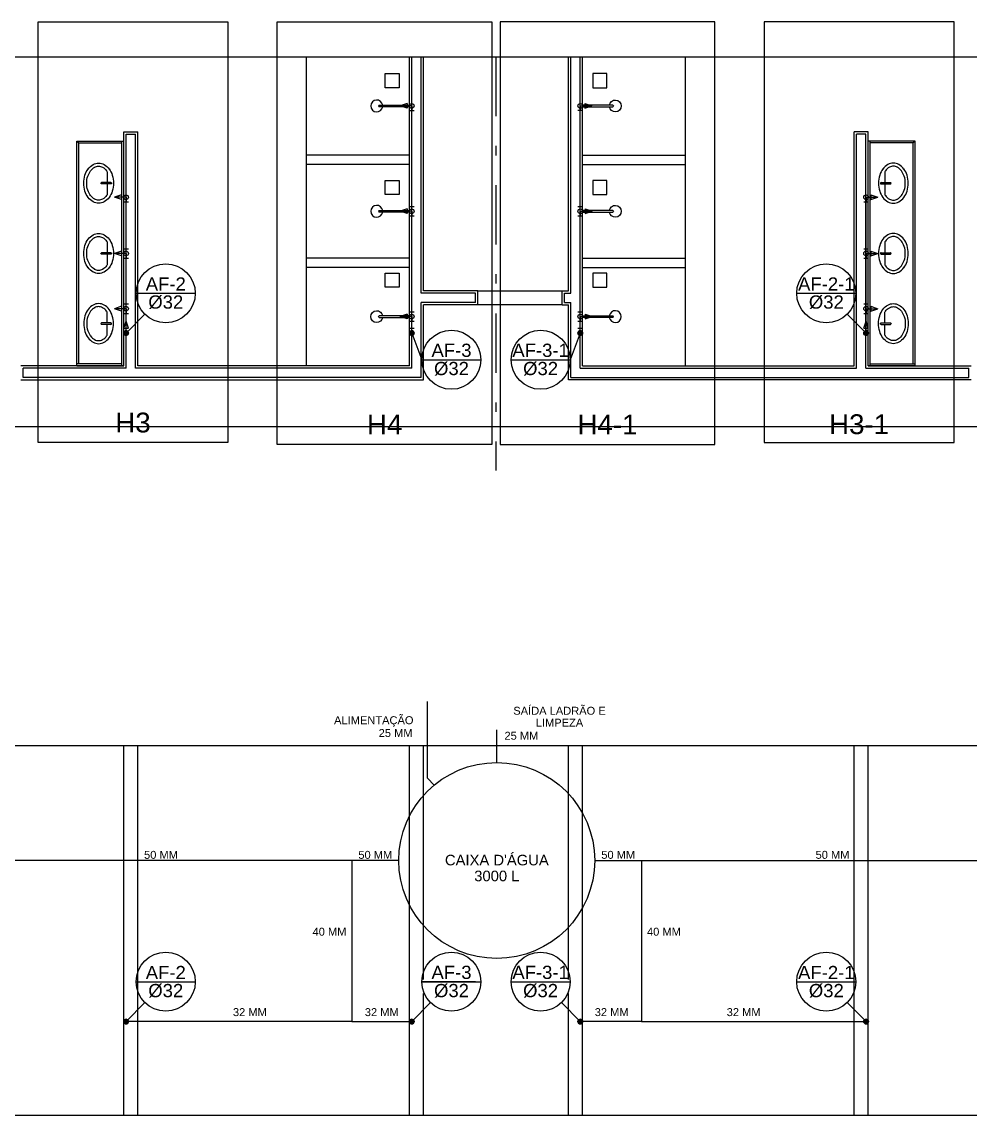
# Model space of a CAD drawing. Header units: inches. Extents: x 14.7 to 44.3, y -33.2 to 26.
# Drawn here: x 20.26 to 30.39, y -12.2 to -0.53 of the extents above; entities that cross this region are included whole.
import ezdxf

# ---------------------------------------------------------------- set-up
doc = ezdxf.new("R2010")
doc.units = ezdxf.units.IN
doc.header["$MEASUREMENT"] = 0
doc.linetypes.add('DASHDOT', pattern=[25.4, 12.7, -6.35, 0, -6.35])
for name, color, linetype in [('AF-Colunas', 3, 'Continuous'), ('AF-Conexões_detalhe', 9, 'Continuous'), ('AF-Indicação_coluna', 3, 'Continuous'), ('AF-Textos_coluna', 1, 'Continuous'), ('AF-Tubos_detalhe', 2, 'Continuous'), ('AP-SAN', 3, 'Continuous'), ('Arquitetura', 252, 'Continuous'), ('DI-Detalhes', 1, 'Continuous')]:
    doc.layers.add(name, color=color, linetype=linetype)
doc.styles.add('Arial', font='arial.ttf')

# ---------------------------------------------------------------- blocks, each defined once
blk = doc.blocks.new('Chuveiro')
for p, q in [((-0.393, 0.01), (0, 0.01)), ((0, -0.01), (-0.393, -0.01))]:
    blk.add_line(p, q)
for centre, radius, start, end in [((-0.426, 0), 0.078, 7.3661, 352.6339), ((-0.393, 0), 0.01, 90, 270)]:
    blk.add_arc(centre, radius, start, end)
at = {"layer": 'AP-SAN'}
blk.add_line((0, 0.01), (0, -0.01), dxfattribs=at)
blk = doc.blocks.new('CUBAB2')
for p, q in [((0.067, 0.123), (0.067, 0.008)), ((0.028, 0.008), (0.127, 0.008)), ((0.028, -0.007), (0.127, -0.007)), ((0.067, -0.007), (0.067, -0.123))]:
    blk.add_line(p, q)
for centre, radius, start, end in [((0.225, 0.02), 0.222, 143.4475, 162.9288), ((0.185, 0.049), 0.172, 119.1924, 143.4475), ((0.225, 0.02), 0.189, 143.4475, 146.7796), ((0.185, 0.049), 0.139, 119.1924, 143.4475), ((0.159, 0.095), 0.119, 90, 119.1924), ((0.159, 0.095), 0.0866, 90, 119.1924), ((0.159, 0.095), 0.119, 60.8076, 90), ((0.159, 0.095), 0.0866, 60.8076, 90), ((0.133, 0.049), 0.139, 36.5525, 60.8076), ((0.133, 0.049), 0.172, 36.5525, 60.8076), ((0.093, 0.02), 0.189, 17.0712, 36.5525), ((0.093, 0.02), 0.222, 17.0712, 36.5525), ((0.288, 0), 0.288, 162.9288, 180), ((0.288, 0), 0.288, 180, 197.0712), ((0.028, 0), 0.00737, 90, 270), ((0.127, 0), 0.00737, 270, 90), ((0.03, 0), 0.256, 360, 17.0712), ((0.03, 0), 0.288, 360, 17.0712), ((0.03, 0), 0.288, 342.9288, 360), ((0.225, -0.02), 0.222, 197.0712, 216.5525), ((0.093, -0.02), 0.189, 323.4475, 342.9288), ((0.093, -0.02), 0.222, 323.4475, 342.9288), ((0.03, 0), 0.256, 342.9288, 0), ((0.185, -0.049), 0.172, 216.5525, 240.8076), ((0.225, -0.02), 0.189, 213.2204, 216.5525), ((0.185, -0.049), 0.139, 216.5525, 240.8076), ((0.159, -0.095), 0.119, 240.8076, 270), ((0.159, -0.095), 0.0866, 240.8076, 270), ((0.159, -0.095), 0.0866, 270, 299.1924), ((0.159, -0.095), 0.119, 270, 299.1924), ((0.133, -0.049), 0.139, 299.1924, 323.4475), ((0.133, -0.049), 0.172, 299.1924, 323.4475)]:
    blk.add_arc(centre, radius, start, end)

msp = doc.modelspace()

# ---------------------------------------------------------------- hatches: boundary and pattern name
at = {"layer": 'AF-Colunas', "linetype": 'Continuous'}
for points in [[(21.4, -3.85), (21.4, -3.848), (21.4, -3.846), (21.399, -3.844), (21.398, -3.841), (21.398, -3.839), (21.397, -3.838), (21.395, -3.836), (21.394, -3.834), (21.393, -3.832), (21.391, -3.831), (21.389, -3.83), (21.387, -3.828), (21.386, -3.827), (21.384, -3.827), (21.381, -3.826), (21.379, -3.825), (21.377, -3.825), (21.375, -3.825), (21.373, -3.825), (21.371, -3.825), (21.369, -3.826), (21.366, -3.827), (21.364, -3.827), (21.362, -3.828), (21.361, -3.83), (21.359, -3.831), (21.357, -3.832), (21.356, -3.834), (21.354, -3.836), (21.353, -3.838), (21.352, -3.839), (21.351, -3.841), (21.351, -3.844), (21.35, -3.846), (21.35, -3.848), (21.35, -3.85), (21.375, -3.85)], [(21.35, -3.85), (21.35, -3.852), (21.35, -3.854), (21.351, -3.856), (21.351, -3.859), (21.352, -3.861), (21.353, -3.862), (21.354, -3.864), (21.356, -3.866), (21.357, -3.868), (21.359, -3.869), (21.361, -3.87), (21.362, -3.872), (21.364, -3.873), (21.366, -3.873), (21.369, -3.874), (21.371, -3.875), (21.373, -3.875), (21.375, -3.875), (21.377, -3.875), (21.379, -3.875), (21.381, -3.874), (21.384, -3.873), (21.386, -3.873), (21.387, -3.872), (21.389, -3.87), (21.391, -3.869), (21.393, -3.868), (21.394, -3.866), (21.395, -3.864), (21.397, -3.862), (21.398, -3.861), (21.398, -3.859), (21.399, -3.856), (21.4, -3.854), (21.4, -3.852), (21.4, -3.85), (21.375, -3.85)], [(24.45, -3.85), (24.45, -3.848), (24.45, -3.846), (24.449, -3.844), (24.449, -3.841), (24.448, -3.839), (24.447, -3.838), (24.446, -3.836), (24.444, -3.834), (24.443, -3.832), (24.441, -3.831), (24.439, -3.83), (24.438, -3.828), (24.436, -3.827), (24.434, -3.827), (24.432, -3.826), (24.429, -3.825), (24.427, -3.825), (24.425, -3.825), (24.423, -3.825), (24.421, -3.825), (24.419, -3.826), (24.416, -3.827), (24.414, -3.827), (24.413, -3.828), (24.411, -3.83), (24.409, -3.831), (24.407, -3.832), (24.406, -3.834), (24.405, -3.836), (24.403, -3.838), (24.402, -3.839), (24.402, -3.841), (24.401, -3.844), (24.4, -3.846), (24.4, -3.848), (24.4, -3.85), (24.425, -3.85)], [(24.4, -3.85), (24.4, -3.852), (24.4, -3.854), (24.401, -3.857), (24.402, -3.859), (24.402, -3.861), (24.403, -3.863), (24.405, -3.864), (24.406, -3.866), (24.407, -3.868), (24.409, -3.869), (24.411, -3.871), (24.413, -3.872), (24.414, -3.873), (24.416, -3.874), (24.419, -3.874), (24.421, -3.875), (24.423, -3.875), (24.425, -3.875), (24.427, -3.875), (24.429, -3.875), (24.432, -3.874), (24.434, -3.874), (24.436, -3.873), (24.438, -3.872), (24.439, -3.871), (24.441, -3.869), (24.443, -3.868), (24.444, -3.866), (24.446, -3.864), (24.447, -3.863), (24.448, -3.861), (24.449, -3.859), (24.449, -3.857), (24.45, -3.854), (24.45, -3.852), (24.45, -3.85), (24.425, -3.85)], [(26.25, -3.85), (26.25, -3.848), (26.25, -3.846), (26.25, -3.844), (26.249, -3.841), (26.248, -3.839), (26.247, -3.838), (26.246, -3.836), (26.245, -3.834), (26.243, -3.832), (26.242, -3.831), (26.24, -3.83), (26.238, -3.828), (26.236, -3.827), (26.234, -3.827), (26.232, -3.826), (26.23, -3.825), (26.228, -3.825), (26.225, -3.825), (26.223, -3.825), (26.221, -3.825), (26.219, -3.826), (26.217, -3.827), (26.215, -3.827), (26.213, -3.828), (26.211, -3.83), (26.209, -3.831), (26.208, -3.832), (26.206, -3.834), (26.205, -3.836), (26.204, -3.838), (26.203, -3.839), (26.202, -3.841), (26.201, -3.844), (26.201, -3.846), (26.201, -3.848), (26.2, -3.85), (26.225, -3.85)], [(26.2, -3.85), (26.201, -3.852), (26.201, -3.854), (26.201, -3.856), (26.202, -3.859), (26.203, -3.861), (26.204, -3.862), (26.205, -3.864), (26.206, -3.866), (26.208, -3.868), (26.209, -3.869), (26.211, -3.87), (26.213, -3.872), (26.215, -3.873), (26.217, -3.873), (26.219, -3.874), (26.221, -3.875), (26.223, -3.875), (26.225, -3.875), (26.228, -3.875), (26.23, -3.875), (26.232, -3.874), (26.234, -3.873), (26.236, -3.873), (26.238, -3.872), (26.24, -3.87), (26.242, -3.869), (26.243, -3.868), (26.245, -3.866), (26.246, -3.864), (26.247, -3.862), (26.248, -3.861), (26.249, -3.859), (26.25, -3.856), (26.25, -3.854), (26.25, -3.852), (26.25, -3.85), (26.225, -3.85)], [(29.3, -3.85), (29.3, -3.848), (29.3, -3.846), (29.3, -3.844), (29.299, -3.841), (29.298, -3.839), (29.297, -3.838), (29.296, -3.836), (29.295, -3.834), (29.293, -3.832), (29.292, -3.831), (29.29, -3.83), (29.288, -3.828), (29.286, -3.827), (29.284, -3.827), (29.282, -3.826), (29.28, -3.825), (29.278, -3.825), (29.276, -3.825), (29.273, -3.825), (29.271, -3.825), (29.269, -3.826), (29.267, -3.827), (29.265, -3.827), (29.263, -3.828), (29.261, -3.83), (29.259, -3.831), (29.258, -3.832), (29.256, -3.834), (29.255, -3.836), (29.254, -3.838), (29.253, -3.839), (29.252, -3.841), (29.251, -3.844), (29.251, -3.846), (29.251, -3.848), (29.251, -3.85), (29.276, -3.85)], [(29.251, -3.85), (29.251, -3.852), (29.251, -3.854), (29.251, -3.856), (29.252, -3.859), (29.253, -3.861), (29.254, -3.862), (29.255, -3.864), (29.256, -3.866), (29.258, -3.868), (29.259, -3.869), (29.261, -3.87), (29.263, -3.872), (29.265, -3.873), (29.267, -3.873), (29.269, -3.874), (29.271, -3.875), (29.273, -3.875), (29.276, -3.875), (29.278, -3.875), (29.28, -3.875), (29.282, -3.874), (29.284, -3.873), (29.286, -3.873), (29.288, -3.872), (29.29, -3.87), (29.292, -3.869), (29.293, -3.868), (29.295, -3.866), (29.296, -3.864), (29.297, -3.862), (29.298, -3.861), (29.299, -3.859), (29.3, -3.856), (29.3, -3.854), (29.3, -3.852), (29.3, -3.85), (29.276, -3.85)], [(21.4, -11.204), (21.4, -11.201), (21.4, -11.199), (21.399, -11.197), (21.398, -11.195), (21.398, -11.193), (21.397, -11.191), (21.395, -11.189), (21.394, -11.188), (21.393, -11.186), (21.391, -11.184), (21.389, -11.183), (21.387, -11.182), (21.386, -11.181), (21.384, -11.18), (21.381, -11.179), (21.379, -11.179), (21.377, -11.179), (21.375, -11.179), (21.373, -11.179), (21.371, -11.179), (21.369, -11.179), (21.366, -11.18), (21.364, -11.181), (21.362, -11.182), (21.361, -11.183), (21.359, -11.184), (21.357, -11.186), (21.356, -11.188), (21.354, -11.189), (21.353, -11.191), (21.352, -11.193), (21.351, -11.195), (21.351, -11.197), (21.35, -11.199), (21.35, -11.201), (21.35, -11.204), (21.375, -11.204)], [(21.35, -11.204), (21.35, -11.206), (21.35, -11.208), (21.351, -11.21), (21.351, -11.212), (21.352, -11.214), (21.353, -11.216), (21.354, -11.218), (21.356, -11.22), (21.357, -11.221), (21.359, -11.223), (21.361, -11.224), (21.362, -11.225), (21.364, -11.226), (21.366, -11.227), (21.369, -11.228), (21.371, -11.228), (21.373, -11.229), (21.375, -11.229), (21.377, -11.229), (21.379, -11.228), (21.381, -11.228), (21.384, -11.227), (21.386, -11.226), (21.387, -11.225), (21.389, -11.224), (21.391, -11.223), (21.393, -11.221), (21.394, -11.22), (21.395, -11.218), (21.397, -11.216), (21.398, -11.214), (21.398, -11.212), (21.399, -11.21), (21.4, -11.208), (21.4, -11.206), (21.4, -11.204), (21.375, -11.204)], [(24.45, -11.204), (24.45, -11.201), (24.45, -11.199), (24.449, -11.197), (24.449, -11.195), (24.448, -11.193), (24.447, -11.191), (24.446, -11.189), (24.444, -11.188), (24.443, -11.186), (24.441, -11.184), (24.439, -11.183), (24.438, -11.182), (24.436, -11.181), (24.434, -11.18), (24.432, -11.179), (24.429, -11.179), (24.427, -11.179), (24.425, -11.179), (24.423, -11.179), (24.421, -11.179), (24.419, -11.179), (24.416, -11.18), (24.414, -11.181), (24.413, -11.182), (24.411, -11.183), (24.409, -11.184), (24.407, -11.186), (24.406, -11.188), (24.405, -11.189), (24.403, -11.191), (24.402, -11.193), (24.402, -11.195), (24.401, -11.197), (24.4, -11.199), (24.4, -11.201), (24.4, -11.204), (24.425, -11.204)], [(24.4, -11.204), (24.4, -11.206), (24.4, -11.208), (24.401, -11.21), (24.402, -11.212), (24.402, -11.214), (24.403, -11.216), (24.405, -11.218), (24.406, -11.22), (24.407, -11.221), (24.409, -11.223), (24.411, -11.224), (24.413, -11.225), (24.414, -11.226), (24.416, -11.227), (24.419, -11.228), (24.421, -11.228), (24.423, -11.229), (24.425, -11.229), (24.427, -11.229), (24.429, -11.228), (24.432, -11.228), (24.434, -11.227), (24.436, -11.226), (24.438, -11.225), (24.439, -11.224), (24.441, -11.223), (24.443, -11.221), (24.444, -11.22), (24.446, -11.218), (24.447, -11.216), (24.448, -11.214), (24.449, -11.212), (24.449, -11.21), (24.45, -11.208), (24.45, -11.206), (24.45, -11.204), (24.425, -11.204)], [(26.25, -11.204), (26.25, -11.201), (26.25, -11.199), (26.25, -11.197), (26.249, -11.195), (26.248, -11.193), (26.247, -11.191), (26.246, -11.189), (26.245, -11.188), (26.243, -11.186), (26.242, -11.184), (26.24, -11.183), (26.238, -11.182), (26.236, -11.181), (26.234, -11.18), (26.232, -11.179), (26.23, -11.179), (26.228, -11.179), (26.225, -11.179), (26.223, -11.179), (26.221, -11.179), (26.219, -11.179), (26.217, -11.18), (26.215, -11.181), (26.213, -11.182), (26.211, -11.183), (26.209, -11.184), (26.208, -11.186), (26.206, -11.188), (26.205, -11.189), (26.204, -11.191), (26.203, -11.193), (26.202, -11.195), (26.201, -11.197), (26.201, -11.199), (26.201, -11.201), (26.2, -11.204), (26.225, -11.204)], [(26.2, -11.204), (26.201, -11.206), (26.201, -11.208), (26.201, -11.21), (26.202, -11.212), (26.203, -11.214), (26.204, -11.216), (26.205, -11.218), (26.206, -11.22), (26.208, -11.221), (26.209, -11.223), (26.211, -11.224), (26.213, -11.225), (26.215, -11.226), (26.217, -11.227), (26.219, -11.228), (26.221, -11.228), (26.223, -11.229), (26.225, -11.229), (26.228, -11.229), (26.23, -11.228), (26.232, -11.228), (26.234, -11.227), (26.236, -11.226), (26.238, -11.225), (26.24, -11.224), (26.242, -11.223), (26.243, -11.221), (26.245, -11.22), (26.246, -11.218), (26.247, -11.216), (26.248, -11.214), (26.249, -11.212), (26.25, -11.21), (26.25, -11.208), (26.25, -11.206), (26.25, -11.204), (26.225, -11.204)], [(29.3, -11.204), (29.3, -11.201), (29.3, -11.199), (29.3, -11.197), (29.299, -11.195), (29.298, -11.193), (29.297, -11.191), (29.296, -11.189), (29.295, -11.188), (29.293, -11.186), (29.292, -11.184), (29.29, -11.183), (29.288, -11.182), (29.286, -11.181), (29.284, -11.18), (29.282, -11.179), (29.28, -11.179), (29.278, -11.179), (29.276, -11.179), (29.273, -11.179), (29.271, -11.179), (29.269, -11.179), (29.267, -11.18), (29.265, -11.181), (29.263, -11.182), (29.261, -11.183), (29.259, -11.184), (29.258, -11.186), (29.256, -11.188), (29.255, -11.189), (29.254, -11.191), (29.253, -11.193), (29.252, -11.195), (29.251, -11.197), (29.251, -11.199), (29.251, -11.201), (29.251, -11.204), (29.276, -11.204)], [(29.251, -11.204), (29.251, -11.206), (29.251, -11.208), (29.251, -11.21), (29.252, -11.212), (29.253, -11.214), (29.254, -11.216), (29.255, -11.218), (29.256, -11.22), (29.258, -11.221), (29.259, -11.223), (29.261, -11.224), (29.263, -11.225), (29.265, -11.226), (29.267, -11.227), (29.269, -11.228), (29.271, -11.228), (29.273, -11.229), (29.276, -11.229), (29.278, -11.229), (29.28, -11.228), (29.282, -11.228), (29.284, -11.227), (29.286, -11.226), (29.288, -11.225), (29.29, -11.224), (29.292, -11.223), (29.293, -11.221), (29.295, -11.22), (29.296, -11.218), (29.297, -11.216), (29.298, -11.214), (29.299, -11.212), (29.3, -11.21), (29.3, -11.208), (29.3, -11.206), (29.3, -11.204), (29.276, -11.204)]]:
    msp.add_hatch(color=256, dxfattribs=at).paths.add_polyline_path(points)

# ---------------------------------------------------------------- linework, layer by layer
at = {"linetype": 'DASHDOT', "ltscale": 0.05}
msp.add_line((25.325, -0.9), (25.325, -5.319), dxfattribs=at)
at = {"color": 4}
for p, q in [((24.592, -8.194), (24.592, -7.787)), ((25.333, -8.438), (25.333, -8.088)), ((24.592, -8.605), (24.592, -8.194)), ((24.665, -8.678), (24.592, -8.605)), ((23.785, -9.484), (19.557, -9.484)), ((24.286, -9.484), (23.785, -9.484)), ((23.785, -9.484), (23.785, -11.204)), ((26.379, -9.484), (26.88, -9.484)), ((26.88, -9.484), (26.88, -11.204)), ((26.88, -9.484), (31.109, -9.484)), ((23.785, -11.204), (21.375, -11.204)), ((23.785, -11.204), (24.425, -11.204)), ((26.88, -11.204), (26.24, -11.204)), ((26.88, -11.204), (29.291, -11.204))]:
    msp.add_line(p, q, dxfattribs=at)
msp.add_circle((25.333, -9.484), 1.046, dxfattribs=at)
at = {"layer": 'AF-Colunas'}
for p, q in [((21.375, -3.85), (21.35, -3.85)), ((21.375, -3.85), (21.35, -3.85)), ((21.375, -3.85), (21.4, -3.85)), ((21.375, -3.85), (21.4, -3.85)), ((24.425, -3.85), (24.4, -3.85)), ((24.425, -3.85), (24.4, -3.85)), ((24.425, -3.85), (24.45, -3.85)), ((24.425, -3.85), (24.45, -3.85)), ((26.225, -3.85), (26.2, -3.85)), ((26.225, -3.85), (26.2, -3.85)), ((26.225, -3.85), (26.25, -3.85)), ((26.225, -3.85), (26.25, -3.85)), ((29.276, -3.85), (29.251, -3.85)), ((29.276, -3.85), (29.251, -3.85)), ((29.276, -3.85), (29.3, -3.85)), ((29.276, -3.85), (29.3, -3.85)), ((21.375, -11.204), (21.35, -11.204)), ((21.375, -11.204), (21.35, -11.204)), ((21.375, -11.204), (21.4, -11.204)), ((21.375, -11.204), (21.4, -11.204)), ((24.425, -11.204), (24.4, -11.204)), ((24.425, -11.204), (24.4, -11.204)), ((24.425, -11.204), (24.45, -11.204)), ((24.425, -11.204), (24.45, -11.204)), ((26.225, -11.204), (26.2, -11.204)), ((26.225, -11.204), (26.2, -11.204)), ((26.225, -11.204), (26.25, -11.204)), ((26.225, -11.204), (26.25, -11.204)), ((29.276, -11.204), (29.251, -11.204)), ((29.276, -11.204), (29.251, -11.204)), ((29.276, -11.204), (29.3, -11.204)), ((29.276, -11.204), (29.3, -11.204))]:
    msp.add_line(p, q, dxfattribs=at)
for centre, start, end in [((21.375, -3.85), 0, 180), ((21.375, -3.85), 180, 0), ((24.425, -3.85), 0, 180), ((24.425, -3.85), 180, 0), ((26.225, -3.85), 0, 180), ((26.225, -3.85), 180, 0), ((29.276, -3.85), 0, 180), ((29.276, -3.85), 180, 0), ((21.375, -11.204), 0, 180), ((21.375, -11.204), 180, 0), ((24.425, -11.204), 0, 180), ((24.425, -11.204), 180, 0), ((26.225, -11.204), 0, 180), ((26.225, -11.204), 180, 0), ((29.276, -11.204), 0, 180), ((29.276, -11.204), 180, 0)]:
    msp.add_arc(centre, 0.025, start, end, dxfattribs=at)
at = {"layer": 'AF-Conexões_detalhe', "linetype": 'Continuous'}
for p, q in [((24.375, -1.4), (24.375, -1.45)), ((26.275, -1.4), (26.275, -1.45)), ((26.275, -1.4), (26.35, -1.425)), ((24.4, -1.475), (24.45, -1.475)), ((24.425, -1.425), (24.425, -1.475)), ((26.25, -1.475), (26.2, -1.475)), ((26.225, -1.425), (26.225, -1.475)), ((26.225, -1.425), (26.35, -1.425)), ((26.275, -1.45), (26.35, -1.425)), ((21.325, -2.375), (21.25, -2.4)), ((21.375, -2.4), (21.25, -2.4)), ((21.325, -2.425), (21.25, -2.4)), ((21.325, -2.375), (21.325, -2.425)), ((21.35, -2.45), (21.4, -2.45)), ((21.375, -2.4), (21.375, -2.45)), ((29.251, -2.45), (29.3, -2.45)), ((29.276, -2.4), (29.276, -2.45)), ((29.276, -2.4), (29.401, -2.4)), ((29.326, -2.375), (29.326, -2.425)), ((29.326, -2.375), (29.401, -2.4)), ((29.326, -2.425), (29.401, -2.4)), ((24.375, -2.525), (24.375, -2.575)), ((24.4, -2.5), (24.45, -2.5)), ((24.425, -2.55), (24.425, -2.5)), ((24.425, -2.55), (24.425, -2.6)), ((26.2, -2.5), (26.25, -2.5)), ((26.225, -2.55), (26.225, -2.5)), ((26.225, -2.55), (26.225, -2.6)), ((26.225, -2.55), (26.351, -2.55)), ((26.276, -2.525), (26.276, -2.575)), ((26.276, -2.525), (26.351, -2.55)), ((26.276, -2.575), (26.351, -2.55)), ((24.4, -2.6), (24.45, -2.6)), ((26.2, -2.6), (26.25, -2.6)), ((21.325, -2.975), (21.25, -3)), ((21.375, -3), (21.25, -3)), ((21.325, -3.025), (21.25, -3)), ((21.325, -2.975), (21.325, -3.025)), ((21.35, -2.95), (21.4, -2.95)), ((21.375, -3), (21.375, -2.95)), ((21.375, -3), (21.375, -3.05)), ((29.251, -2.95), (29.3, -2.95)), ((29.276, -3), (29.276, -2.95)), ((29.276, -3), (29.276, -3.05)), ((29.276, -3), (29.401, -3)), ((29.326, -2.975), (29.326, -3.025)), ((29.326, -2.975), (29.401, -3)), ((29.326, -3.025), (29.401, -3)), ((21.35, -3.05), (21.4, -3.05)), ((29.251, -3.05), (29.3, -3.05)), ((21.325, -3.565), (21.25, -3.59)), ((21.375, -3.59), (21.25, -3.59)), ((21.325, -3.615), (21.25, -3.59)), ((21.325, -3.565), (21.325, -3.615)), ((21.35, -3.54), (21.4, -3.54)), ((21.375, -3.59), (21.375, -3.54)), ((21.375, -3.59), (21.375, -3.64)), ((29.251, -3.54), (29.3, -3.54)), ((29.276, -3.59), (29.276, -3.54)), ((29.276, -3.59), (29.276, -3.64)), ((29.276, -3.59), (29.401, -3.59)), ((29.326, -3.565), (29.326, -3.615)), ((29.326, -3.565), (29.401, -3.59)), ((29.326, -3.615), (29.401, -3.59)), ((21.35, -3.64), (21.4, -3.64)), ((21.35, -3.8), (21.375, -3.725)), ((21.4, -3.8), (21.375, -3.725)), ((24.375, -3.65), (24.3, -3.675)), ((24.425, -3.675), (24.3, -3.675)), ((24.375, -3.7), (24.3, -3.675)), ((24.375, -3.65), (24.375, -3.7)), ((24.4, -3.625), (24.45, -3.625)), ((24.4, -3.725), (24.45, -3.725)), ((24.425, -3.675), (24.425, -3.625)), ((24.425, -3.675), (24.425, -3.725)), ((26.2, -3.625), (26.25, -3.625)), ((26.2, -3.725), (26.25, -3.725)), ((26.225, -3.675), (26.225, -3.625)), ((26.225, -3.675), (26.225, -3.725)), ((26.225, -3.675), (26.351, -3.675)), ((26.276, -3.65), (26.276, -3.7)), ((26.276, -3.65), (26.351, -3.675)), ((26.276, -3.7), (26.351, -3.675)), ((29.251, -3.64), (29.3, -3.64)), ((29.251, -3.8), (29.276, -3.725)), ((29.3, -3.8), (29.276, -3.725)), ((21.35, -3.8), (21.4, -3.8)), ((21.375, -3.85), (21.375, -3.8)), ((24.4, -3.8), (24.45, -3.8)), ((24.425, -3.85), (24.425, -3.8)), ((26.2, -3.8), (26.25, -3.8)), ((26.225, -3.85), (26.225, -3.8)), ((29.251, -3.8), (29.3, -3.8)), ((29.276, -3.85), (29.276, -3.8))]:
    msp.add_line(p, q, dxfattribs=at)
for centre in [(24.425, -1.425), (24.425, -1.425), (24.425, -1.425), (26.225, -1.425), (26.225, -1.425), (26.225, -1.425), (21.375, -2.4), (21.375, -2.4), (29.276, -2.4), (29.276, -2.4), (24.425, -2.55), (24.425, -2.55), (24.425, -2.55), (26.225, -2.55), (26.225, -2.55), (26.225, -2.55), (21.375, -3), (21.375, -3), (29.276, -3), (29.276, -3), (21.375, -3.59), (21.375, -3.59), (29.276, -3.59), (29.276, -3.59), (24.425, -3.675), (24.425, -3.675), (24.425, -3.675), (26.225, -3.675), (26.225, -3.675), (26.225, -3.675), (21.375, -3.85), (21.375, -3.85), (24.425, -3.85), (24.425, -3.85), (26.225, -3.85), (26.225, -3.85), (29.276, -3.85), (29.276, -3.85), (21.375, -11.204), (21.375, -11.204), (24.425, -11.204), (24.425, -11.204), (26.225, -11.204), (26.225, -11.204), (29.276, -11.204), (29.276, -11.204)]:
    msp.add_circle(centre, 0.025, dxfattribs=at)
at = {"layer": 'AF-Indicação_coluna'}
for p, q in [((21.484, -3.426), (22.114, -3.426)), ((28.536, -3.426), (29.166, -3.426)), ((21.375, -3.85), (21.576, -3.648)), ((29.276, -3.85), (29.074, -3.648)), ((24.425, -3.85), (24.534, -4.136)), ((26.225, -3.85), (26.116, -4.136)), ((24.534, -4.136), (25.164, -4.136)), ((25.486, -4.136), (26.116, -4.136)), ((21.484, -10.779), (22.114, -10.779)), ((24.534, -10.779), (25.164, -10.779)), ((25.486, -10.779), (26.116, -10.779)), ((28.536, -10.779), (29.166, -10.779)), ((21.375, -11.204), (21.576, -11.002)), ((24.425, -11.204), (24.627, -11.002)), ((26.225, -11.204), (26.024, -11.002)), ((29.276, -11.204), (29.074, -11.002))]:
    msp.add_line(p, q, dxfattribs=at)
for centre in [(21.799, -3.426), (28.851, -3.426), (24.849, -4.136), (25.801, -4.136), (21.799, -10.779), (24.849, -10.779), (25.801, -10.779), (28.851, -10.779)]:
    msp.add_circle(centre, 0.315, dxfattribs=at)
at = {"layer": 'AF-Tubos_detalhe'}
for p, q in [((24.425, -2.5), (24.425, -1.475)), ((26.225, -2.5), (26.225, -1.475)), ((21.375, -2.95), (21.375, -2.45)), ((29.276, -2.95), (29.276, -2.45)), ((24.425, -3.625), (24.425, -2.6)), ((26.225, -3.625), (26.225, -2.6)), ((21.375, -3.54), (21.375, -3.05)), ((29.276, -3.54), (29.276, -3.05)), ((21.375, -3.8), (21.375, -3.64)), ((24.425, -3.8), (24.425, -3.725)), ((26.225, -3.8), (26.225, -3.725)), ((29.276, -3.8), (29.276, -3.64))]:
    msp.add_line(p, q, dxfattribs=at)
at = {"layer": 'Arquitetura'}
for p, q in [((14.65, -0.9), (36.001, -0.9)), ((23.3, -4.2), (23.3, -0.9)), ((24.4, -4.2), (24.4, -0.9)), ((24.425, -4.225), (24.425, -0.9)), ((24.525, -3.425), (24.525, -0.9)), ((24.55, -3.4), (24.55, -0.9)), ((26.1, -3.4), (26.1, -0.9)), ((26.125, -3.425), (26.125, -0.9)), ((26.225, -4.225), (26.225, -0.9)), ((26.25, -4.2), (26.25, -0.9)), ((27.35, -4.2), (27.35, -0.9)), ((24.375, -1.4), (24.3, -1.425)), ((24.425, -1.425), (24.3, -1.425)), ((24.375, -1.45), (24.3, -1.425)), ((21.35, -1.7), (21.5, -1.7)), ((21.35, -4.2), (21.35, -1.7)), ((21.375, -1.725), (21.475, -1.725)), ((21.375, -4.225), (21.375, -1.725)), ((21.475, -4.225), (21.475, -1.725)), ((21.5, -4.2), (21.5, -1.7)), ((29.3, -1.7), (29.15, -1.7)), ((29.15, -4.2), (29.15, -1.7)), ((29.175, -4.225), (29.175, -1.725)), ((29.275, -1.725), (29.175, -1.725)), ((29.275, -4.225), (29.275, -1.725)), ((29.3, -4.2), (29.3, -1.7)), ((20.85, -4.2), (20.85, -1.8)), ((20.85, -1.8), (21.35, -1.8)), ((20.85, -1.8), (20.87, -1.82)), ((20.87, -4.18), (20.87, -1.82)), ((20.87, -1.82), (21.33, -1.82)), ((21.33, -4.2), (21.33, -1.8)), ((29.8, -1.8), (29.3, -1.8)), ((29.32, -4.2), (29.32, -1.8)), ((29.78, -1.82), (29.32, -1.82)), ((29.8, -1.8), (29.78, -1.82)), ((29.78, -4.18), (29.78, -1.82)), ((29.8, -4.2), (29.8, -1.8)), ((23.3, -2.05), (23.3, -1.95)), ((24.4, -1.95), (23.3, -1.95)), ((26.25, -1.95), (27.35, -1.95)), ((27.35, -2.05), (27.35, -1.95)), ((24.4, -2.05), (23.3, -2.05)), ((26.25, -2.05), (27.35, -2.05)), ((24.375, -2.525), (24.3, -2.55)), ((24.425, -2.55), (24.3, -2.55)), ((24.375, -2.575), (24.3, -2.55)), ((23.3, -3.15), (23.3, -3.05)), ((24.4, -3.05), (23.3, -3.05)), ((24.4, -3.15), (23.3, -3.15)), ((26.25, -3.05), (27.35, -3.05)), ((26.25, -3.15), (27.35, -3.15)), ((27.35, -3.15), (27.35, -3.05)), ((25.105, -3.425), (24.525, -3.425)), ((25.13, -3.4), (24.55, -3.4)), ((25.105, -3.525), (25.105, -3.425)), ((25.13, -3.55), (25.13, -3.4)), ((25.13, -3.4), (26.03, -3.4)), ((26.03, -3.4), (26.1, -3.4)), ((26.03, -3.55), (26.03, -3.4)), ((26.055, -3.525), (26.055, -3.425)), ((26.055, -3.425), (26.125, -3.425)), ((25.105, -3.525), (24.525, -3.525)), ((25.105, -3.525), (24.525, -3.525)), ((24.525, -4.325), (24.525, -3.525)), ((25.13, -3.55), (24.55, -3.55)), ((25.13, -3.55), (24.55, -3.55)), ((24.55, -4.35), (24.55, -3.55)), ((26.03, -3.55), (25.13, -3.55)), ((26.03, -3.55), (26.1, -3.55)), ((26.055, -3.525), (26.125, -3.525)), ((26.1, -4.35), (26.1, -3.55)), ((26.125, -4.325), (26.125, -3.525)), ((21.35, -4.2), (20.25, -4.2)), ((21.33, -4.18), (20.85, -4.18)), ((20.85, -4.2), (21.35, -4.2)), ((24.4, -4.2), (21.5, -4.2)), ((26.25, -4.2), (29.15, -4.2)), ((29.8, -4.2), (29.3, -4.2)), ((29.3, -4.2), (30.4, -4.2)), ((29.32, -4.18), (29.8, -4.18)), ((20.275, -4.325), (20.275, -4.225)), ((21.375, -4.225), (20.275, -4.225)), ((24.425, -4.225), (21.475, -4.225)), ((26.225, -4.225), (29.175, -4.225)), ((29.275, -4.225), (30.375, -4.225)), ((30.375, -4.325), (30.375, -4.225)), ((20.25, -4.35), (24.55, -4.35)), ((24.525, -4.325), (20.275, -4.325)), ((30.4, -4.35), (26.1, -4.35)), ((26.125, -4.325), (30.375, -4.325)), ((14.65, -4.85), (36.001, -4.85)), ((14.65, -8.254), (36.001, -8.254)), ((21.35, -12.204), (21.35, -8.254)), ((21.5, -12.204), (21.5, -8.254)), ((24.4, -12.204), (24.4, -8.254)), ((24.55, -10.754), (24.55, -8.254)), ((26.1, -10.754), (26.1, -8.254)), ((26.25, -12.204), (26.25, -8.254)), ((29.15, -12.204), (29.15, -8.254)), ((29.3, -12.204), (29.3, -8.254)), ((25.105, -10.779), (24.525, -10.779)), ((24.55, -12.204), (24.55, -10.904)), ((26.1, -12.204), (26.1, -10.904)), ((14.65, -12.204), (36.001, -12.204))]:
    msp.add_line(p, q, dxfattribs=at)
for points in [[(24.29, -1.23), (24.14, -1.23), (24.14, -1.08), (24.29, -1.08), (24.29, -1.23)], [(26.36, -1.23), (26.51, -1.23), (26.51, -1.08), (26.36, -1.08), (26.36, -1.23)], [(24.29, -2.37), (24.14, -2.37), (24.14, -2.22), (24.29, -2.22), (24.29, -2.37)], [(26.36, -2.37), (26.51, -2.37), (26.51, -2.22), (26.36, -2.22), (26.36, -2.37)], [(24.29, -3.36), (24.14, -3.36), (24.14, -3.21), (24.29, -3.21), (24.29, -3.36)], [(26.36, -3.36), (26.51, -3.36), (26.51, -3.21), (26.36, -3.21), (26.36, -3.36)]]:
    msp.add_lwpolyline(points, dxfattribs=at)
at = {"layer": 'DI-Detalhes', "linetype": 'Continuous'}
for points in [[(20.435, -0.527), (22.462, -0.527), (22.462, -5.021), (20.435, -5.021), (20.435, -0.527)], [(22.99, -0.527), (25.282, -0.527), (25.282, -5.039), (22.99, -5.039), (22.99, -0.527)]]:
    msp.add_lwpolyline(points, dxfattribs=at)
at = {"layer": 'DI-Detalhes'}
for points in [[(25.369, -5.039), (27.66, -5.039), (27.66, -0.527), (25.369, -0.527), (25.369, -5.039)], [(28.189, -5.021), (30.216, -5.021), (30.216, -0.527), (28.189, -0.527), (28.189, -5.021)]]:
    msp.add_lwpolyline(points, dxfattribs=at)

# ---------------------------------------------------------------- block references
at = {"layer": 'Arquitetura', "yscale": 0.8176870748751099}
for p, xscale, zscale in [((24.4, -1.425), 0.8176870748751099, 0.8176870748751099), ((26.25, -1.425), -0.8176870748751099, 0.8176870748751092), ((24.4, -2.55), 0.8176870748751099, 0.8176870748751099), ((26.25, -2.55), -0.8176870748751099, 0.8176870748751092)]:
    msp.add_blockref('Chuveiro', p, dxfattribs=dict(at, xscale=xscale, zscale=zscale))
at = {"layer": 'Arquitetura', "xscale": -1}
for p, rotation in [((21.241, -2.25), 359.9999999999991), ((21.241, -3), 359.9999999999991), ((29.409, -3.75), 180)]:
    msp.add_blockref('CUBAB2', p, dxfattribs=dict(at, rotation=rotation))
at = {"layer": 'Arquitetura'}
for p in [(29.409, -2.25), (29.409, -3)]:
    msp.add_blockref('CUBAB2', p, dxfattribs=at)
at = {"layer": 'Arquitetura', "rotation": 179.9999999999991}
msp.add_blockref('CUBAB2', (21.241, -3.75), dxfattribs=at)
at = {"layer": 'Arquitetura', "yscale": 0.8176870748751099, "rotation": 180}
for p, xscale, zscale in [((24.4, -3.675), -0.8176870748751099, 0.8176870748751092), ((26.25, -3.675), 0.8176870748751099, 0.8176870748751099)]:
    msp.add_blockref('Chuveiro', p, dxfattribs=dict(at, xscale=xscale, zscale=zscale))

# ---------------------------------------------------------------- texts
at = {"layer": 'AF-Textos_coluna', "attachment_point": 8, "line_spacing_factor": 0.9, "style": 'Arial'}
for s, insert, char_height, width in [('AF-2', (21.799, -3.397), 0.1412, 0.86211), ('AF-2-1', (28.852, -3.397), 0.1412, 1.2155), ('%%c32', (21.799, -3.595), 0.1412, 0.75144), ('%%c32', (28.852, -3.595), 0.1412, 0.75144), ('AF-3', (24.85, -4.107), 0.1412, 0.86211), ('AF-3-1', (25.801, -4.107), 0.1412, 1.2155), ('%%c32', (24.85, -4.305), 0.1412, 0.75144), ('%%c32', (25.801, -4.305), 0.1412, 0.75144), ('SAÍDA LADRÃO E LIMPEZA', (26.003, -8.054), 0.08472, 1.29515), ('ALIMENTAÇÃO', (24.02, -8.054), 0.08472, 1.29515), ('25 MM', (24.253, -8.166), 0.0847, 0.51727), ('25 MM', (25.596, -8.195), 0.0847, 0.51727), ('50 MM', (21.748, -9.467), 0.0847, 0.51727), ('50 MM', (24.036, -9.467), 0.0847, 0.51727), ("CAIXA D'ÁGUA 3000 L", (25.334, -9.707), 0.11296, 1.46525), ('50 MM', (26.63, -9.467), 0.0847, 0.51727), ('50 MM', (28.918, -9.467), 0.0847, 0.51727), ('40 MM', (23.547, -10.288), 0.0847, 0.51727), ('40 MM', (27.118, -10.288), 0.0847, 0.51727), ('AF-2', (21.799, -10.751), 0.1412, 0.86211), ('AF-3', (24.85, -10.751), 0.1412, 0.86211), ('AF-3-1', (25.801, -10.751), 0.1412, 1.2155), ('AF-2-1', (28.852, -10.751), 0.1412, 1.2155), ('%%c32', (21.799, -10.949), 0.1412, 0.75144), ('%%c32', (24.85, -10.949), 0.1412, 0.75144), ('%%c32', (25.801, -10.949), 0.1412, 0.75144), ('%%c32', (28.852, -10.949), 0.1412, 0.75144), ('32 MM', (22.697, -11.147), 0.0847, 0.51727), ('32 MM', (24.105, -11.147), 0.0847, 0.51727), ('32 MM', (26.56, -11.147), 0.0847, 0.51727), ('32 MM', (27.969, -11.147), 0.0847, 0.51727)]:
    msp.add_mtext(s, dxfattribs=dict(at, insert=insert, char_height=char_height, width=width))
at = {"layer": 'DI-Detalhes', "char_height": 0.2118, "attachment_point": 8, "line_spacing_factor": 0.9, "style": 'Arial'}
for s, insert, width in [('H3', (21.449, -4.915), 0.76309), ('H4', (24.136, -4.933), 0.76309), ('H4-1', (26.515, -4.933), 1.29317), ('H3-1', (29.202, -4.933), 1.29317)]:
    msp.add_mtext(s, dxfattribs=dict(at, insert=insert, width=width))

doc.saveas('drawing.dxf')
